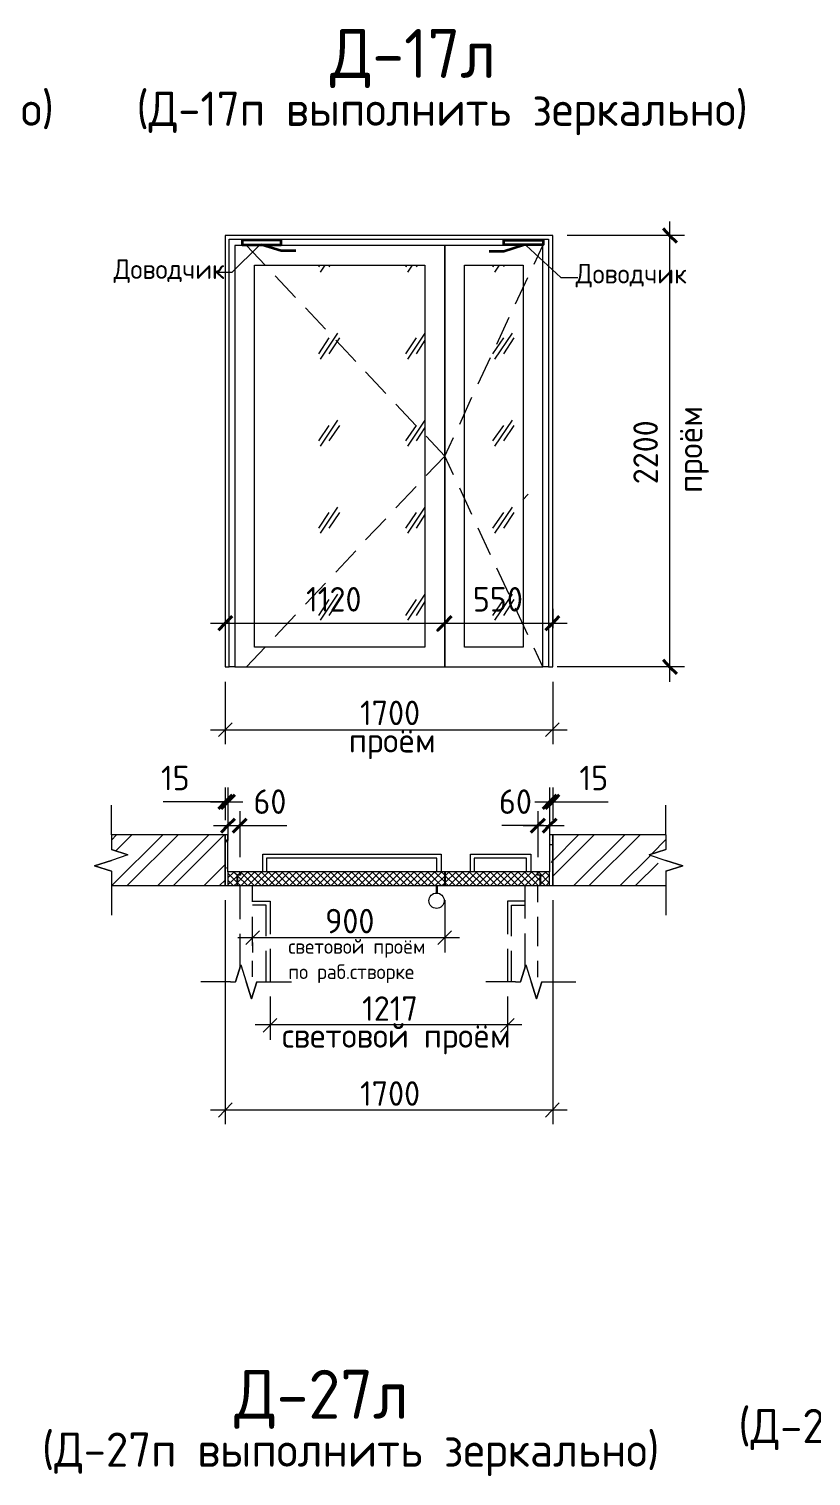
# Model space of a CAD drawing. Header units: millimetres. Extents: x -11345 to 411485, y -9810 to 73012.
# Drawn here: x -3484.9 to -3405.1, y 70207.1 to 70354.9 of the extents above; entities that cross this region are included whole.
import ezdxf

# ---------------------------------------------------------------- set-up
doc = ezdxf.new("R2010")
doc.units = ezdxf.units.MM
for name, color, linetype in [('PDF _0', 7, 'Continuous'), ('PDF _Аннотация', 7, 'Continuous'), ('PDF _Двери', 7, 'Continuous'), ('PDF _Линии', 7, 'Continuous'), ('PDF _Размеры', 7, 'Continuous'), ('PDF _Размеры-50', 7, 'Continuous'), ('PDF _Текст', 7, 'Continuous'), ('PDF _Узлы', 7, 'Continuous')]:
    doc.layers.add(name, color=color, linetype=linetype)
doc.styles.add('PDF GOST Common', font='GOST_Common.ttf')

msp = doc.modelspace()

# ---------------------------------------------------------------- linework, layer by layer
at = {"layer": 'PDF _0', "lineweight": 20}
for points in [[(-3464.19106, 70284.05196), (-3465.58805, 70282.65497)], [(-3432.18726, 70282.65497), (-3430.79027, 70284.05196)], [(-3461.39708, 70262.80076), (-3462.79407, 70261.40377)], [(-3443.19386, 70261.40377), (-3441.79687, 70262.80076)], [(-3459.61909, 70253.86848), (-3461.01608, 70252.47149)], [(-3436.80156, 70252.47149), (-3435.40457, 70253.86848)], [(-3464.19106, 70245.23253), (-3465.58805, 70243.79321)], [(-3432.18726, 70243.79321), (-3430.79027, 70245.23253)]]:
    msp.add_lwpolyline(points, dxfattribs=at)
at = {"layer": 'PDF _Аннотация', "lineweight": 9}
for points in [[(-3461.43941, 70332.77733), (-3464.2334, 70330.02568), (-3465.96905, 70330.02568)], [(-3434.17691, 70332.77733), (-3430.62093, 70329.51769), (-3428.88528, 70329.51769)], [(-3434.51558, 70306.82716), (-3433.96525, 70307.37749)]]:
    msp.add_lwpolyline(points, dxfattribs=at)
at = {"layer": 'PDF _Аннотация', "lineweight": 20}
for points in [[(-3476.50999, 70272.62203), (-3476.50999, 70275.62768)], [(-3419.91066, 70272.62203), (-3419.91066, 70275.62768)], [(-3474.81667, 70270.54771), (-3476.50999, 70271.09804), (-3474.81667, 70270.54771), (-3476.50999, 70269.99738), (-3478.24564, 70269.44705), (-3476.50999, 70268.89672), (-3478.24564, 70269.44705), (-3476.50999, 70269.99738)], [(-3421.60399, 70270.54771), (-3419.91066, 70271.09804), (-3421.60399, 70270.54771), (-3419.91066, 70269.99738), (-3418.17501, 70269.44705), (-3419.91066, 70268.89672), (-3418.17501, 70269.44705), (-3419.91066, 70269.99738)], [(-3476.50999, 70267.41506), (-3476.50999, 70264.40941)], [(-3419.91066, 70267.41506), (-3419.91066, 70264.40941)], [(-3463.30207, 70259.32945), (-3463.8524, 70257.59379), (-3463.30207, 70259.32945), (-3462.75174, 70257.59379), (-3462.20141, 70255.85813), (-3461.65108, 70257.59379), (-3462.20141, 70255.85813), (-3462.75174, 70257.59379)], [(-3434.21924, 70259.32945), (-3434.76957, 70257.59379), (-3434.21924, 70259.32945), (-3433.66891, 70257.59379), (-3433.11858, 70255.85813), (-3432.56825, 70257.59379), (-3433.11858, 70255.85813), (-3433.66891, 70257.59379)], [(-3464.3604, 70257.59379), (-3467.36604, 70257.59379)], [(-3461.14308, 70257.59379), (-3458.13743, 70257.59379)], [(-3435.27757, 70257.59379), (-3438.28322, 70257.59379)], [(-3432.10259, 70257.59379), (-3429.09694, 70257.59379)]]:
    msp.add_lwpolyline(points, dxfattribs=at)
at = {"layer": 'PDF _Двери', "lineweight": 9}
for points in [[(-3464.91073, 70289.76693), (-3464.48739, 70289.76693), (-3464.48739, 70333.41233), (-3431.89093, 70333.41233), (-3431.89093, 70289.76693), (-3431.46759, 70289.76693), (-3431.46759, 70333.79333), (-3464.91073, 70333.79333)], [(-3463.89473, 70332.77733), (-3463.89473, 70289.76693), (-3464.48739, 70289.76693), (-3464.48739, 70333.41233), (-3431.89093, 70333.41233), (-3431.89093, 70289.76693), (-3432.48359, 70289.76693), (-3432.48359, 70332.77733)], [(-3463.89473, 70332.77733), (-3463.89473, 70289.76693), (-3442.47419, 70289.76693), (-3442.47419, 70332.77733)], [(-3442.47419, 70332.77733), (-3442.47419, 70289.76693), (-3432.48359, 70289.76693), (-3432.48359, 70332.77733)]]:
    msp.add_lwpolyline(points, close=True, dxfattribs=at)
for points in [[(-3433.37258, 70330.87235), (-3432.48359, 70332.77733)], [(-3461.90508, 70308.73215), (-3461.90508, 70330.78768), (-3444.50618, 70330.78768), (-3444.50618, 70310.76413)], [(-3455.25878, 70330.78768), (-3455.38578, 70330.61835)], [(-3454.70845, 70330.78768), (-3455.21645, 70330.06802)], [(-3454.20046, 70330.78768), (-3454.32746, 70330.61835)], [(-3446.36884, 70330.78768), (-3446.49584, 70330.61835)], [(-3445.81851, 70330.78768), (-3446.28417, 70330.06802)], [(-3445.31051, 70330.78768), (-3445.39518, 70330.61835)], [(-3440.48454, 70308.73215), (-3440.48454, 70330.78768), (-3434.47324, 70330.78768), (-3434.47324, 70308.60515)], [(-3437.47889, 70330.78768), (-3437.60589, 70330.61835)], [(-3436.92856, 70330.78768), (-3437.39423, 70330.06802)], [(-3436.42056, 70330.78768), (-3436.50523, 70330.61835)], [(-3435.27757, 70326.80837), (-3434.00758, 70329.51769)], [(-3437.18256, 70322.70206), (-3435.91257, 70325.45371)], [(-3454.32746, 70323.33706), (-3455.38578, 70321.7284)], [(-3453.43846, 70323.84506), (-3455.21645, 70321.17807)], [(-3453.2268, 70323.33706), (-3454.32746, 70321.7284)], [(-3445.39518, 70323.33706), (-3446.49584, 70321.7284)], [(-3444.50618, 70323.84506), (-3446.28417, 70321.17807)], [(-3444.50618, 70323.12539), (-3445.39518, 70321.7284)], [(-3436.50523, 70323.33706), (-3437.60589, 70321.7284)], [(-3435.61624, 70323.84506), (-3437.39423, 70321.17807)], [(-3435.4469, 70323.33706), (-3436.50523, 70321.7284)], [(-3439.08755, 70318.63809), (-3437.81756, 70321.3474)], [(-3440.9502, 70314.53178), (-3439.72254, 70317.28343)], [(-3454.32746, 70314.40478), (-3455.38578, 70312.83846)], [(-3453.43846, 70314.95511), (-3455.21645, 70312.28813)], [(-3453.2268, 70314.40478), (-3454.32746, 70312.83846)], [(-3445.39518, 70314.40478), (-3446.49584, 70312.83846)], [(-3444.50618, 70314.95511), (-3446.28417, 70312.28813)], [(-3444.50618, 70314.19311), (-3445.39518, 70312.83846)], [(-3436.50523, 70314.40478), (-3437.60589, 70312.83846)], [(-3435.61624, 70314.95511), (-3437.39423, 70312.28813)], [(-3435.4469, 70314.40478), (-3436.50523, 70312.83846)], [(-3441.5852, 70309.36714), (-3442.47419, 70311.27213), (-3441.5852, 70313.17712)], [(-3444.50618, 70310.89113), (-3444.50618, 70291.75658), (-3461.90508, 70291.75658), (-3461.90508, 70308.77448)], [(-3434.47324, 70308.77448), (-3434.47324, 70291.75658), (-3440.48454, 70291.75658), (-3440.48454, 70308.77448)], [(-3439.72254, 70305.30317), (-3440.9502, 70308.01248)], [(-3454.32746, 70305.51483), (-3455.38578, 70303.90618)], [(-3453.43846, 70306.06516), (-3455.21645, 70303.39818)], [(-3453.2268, 70305.51483), (-3454.32746, 70303.90618)], [(-3445.39518, 70305.51483), (-3446.49584, 70303.90618)], [(-3444.50618, 70306.06516), (-3446.28417, 70303.39818)], [(-3444.50618, 70305.30317), (-3445.39518, 70303.90618)], [(-3436.50523, 70305.51483), (-3437.60589, 70303.90618)], [(-3435.61624, 70306.06516), (-3437.39423, 70303.39818)], [(-3435.4469, 70305.51483), (-3436.50523, 70303.90618)], [(-3437.81756, 70301.19686), (-3439.08755, 70303.90618)], [(-3435.91257, 70297.13288), (-3437.18256, 70299.8422)], [(-3454.32746, 70296.62489), (-3455.38578, 70295.01623)], [(-3453.43846, 70297.17522), (-3455.21645, 70294.50823)], [(-3453.2268, 70296.62489), (-3454.32746, 70295.01623)], [(-3445.39518, 70296.62489), (-3446.49584, 70295.01623)], [(-3444.50618, 70297.17522), (-3446.28417, 70294.50823)], [(-3444.50618, 70296.41322), (-3445.39518, 70295.01623)], [(-3436.50523, 70296.62489), (-3437.60589, 70295.01623)], [(-3435.61624, 70297.17522), (-3437.39423, 70294.50823)], [(-3435.4469, 70296.62489), (-3436.50523, 70295.01623)], [(-3434.00758, 70293.02658), (-3435.27757, 70295.73589)], [(-3432.48359, 70289.76693), (-3433.37258, 70291.67192)]]:
    msp.add_lwpolyline(points, dxfattribs=at)
at = {"layer": 'PDF _Линии', "lineweight": 35}
for points in [[(-3463.17507, 70333.32766), (-3463.17507, 70332.862), (-3459.19576, 70332.862), (-3459.19576, 70333.32766)], [(-3432.44126, 70333.32766), (-3432.44126, 70332.862), (-3436.4629, 70332.862), (-3436.4629, 70333.32766)]]:
    msp.add_lwpolyline(points, close=True, dxfattribs=at)
at = {"layer": 'PDF _Линии', "lineweight": 9}
for points in [[(-3462.70941, 70332.77733), (-3460.80442, 70330.78768)], [(-3459.78842, 70329.68702), (-3457.7141, 70327.4857)], [(-3456.69811, 70326.42737), (-3454.66612, 70324.22605)], [(-3453.60779, 70323.12539), (-3451.57581, 70320.92407)], [(-3450.55981, 70319.86575), (-3448.48549, 70317.66443)], [(-3447.4695, 70316.56377), (-3445.39518, 70314.36245)], [(-3444.37918, 70313.30412), (-3442.47419, 70311.27213), (-3444.37918, 70309.28248)], [(-3445.39518, 70308.18182), (-3447.4695, 70305.9805)], [(-3448.48549, 70304.87984), (-3450.55981, 70302.72085)], [(-3451.57581, 70301.62019), (-3453.60779, 70299.41887)], [(-3454.66612, 70298.31821), (-3456.69811, 70296.15922)], [(-3457.7141, 70295.05856), (-3459.78842, 70292.85724)], [(-3460.80442, 70291.75658), (-3462.70941, 70289.76693)], [(-3476.50999, 70267.41506), (-3464.91073, 70267.41506), (-3464.91073, 70272.62203), (-3476.50999, 70272.62203)], [(-3464.61439, 70268.81206), (-3464.61439, 70272.62203), (-3464.91073, 70272.62203), (-3464.91073, 70267.41506), (-3464.61439, 70267.41506)], [(-3431.80626, 70267.41506), (-3431.46759, 70267.41506), (-3431.46759, 70272.62203), (-3431.80626, 70272.62203), (-3431.80626, 70268.81206)], [(-3419.91066, 70272.62203), (-3431.46759, 70272.62203), (-3431.46759, 70267.41506), (-3419.91066, 70267.41506)]]:
    msp.add_lwpolyline(points, dxfattribs=at)
at = {"layer": 'PDF _Линии', "lineweight": 35}
for points in [[(-3457.67177, 70332.227), (-3459.19576, 70332.227), (-3461.18541, 70332.862)], [(-3437.94456, 70332.18467), (-3436.4629, 70332.18467), (-3434.43091, 70332.862)]]:
    msp.add_lwpolyline(points, dxfattribs=at)
at = {"layer": 'PDF _Линии', "lineweight": 20}
for points in [[(-3461.05842, 70268.81206), (-3461.05842, 70270.63238), (-3442.85519, 70270.63238), (-3442.85519, 70268.81206)], [(-3443.27852, 70268.81206), (-3443.27852, 70270.20905), (-3460.67742, 70270.20905), (-3460.67742, 70268.81206)], [(-3439.84954, 70268.81206), (-3439.84954, 70270.63238), (-3433.71125, 70270.63238), (-3433.71125, 70268.81206)], [(-3434.13458, 70268.81206), (-3434.13458, 70270.20905), (-3439.46855, 70270.20905), (-3439.46855, 70268.81206)], [(-3463.38673, 70267.41506), (-3463.38673, 70263.98608)], [(-3462.11674, 70265.76407), (-3462.11674, 70267.41506)], [(-3443.32086, 70266.61073), (-3443.32086, 70267.41506)], [(-3443.23619, 70266.61073), (-3443.23619, 70267.41506)], [(-3434.30391, 70267.41506), (-3434.30391, 70264.07075)], [(-3432.99159, 70265.72174), (-3432.99159, 70267.41506)], [(-3462.11674, 70265.84874), (-3460.29642, 70265.84874), (-3460.29642, 70262.46209)], [(-3460.71975, 70262.25043), (-3460.71975, 70265.42541), (-3462.11674, 70265.42541)], [(-3434.30391, 70265.84874), (-3436.0819, 70265.84874), (-3436.0819, 70262.46209)], [(-3435.65857, 70262.25043), (-3435.65857, 70265.42541), (-3434.30391, 70265.42541)], [(-3462.11674, 70261.27677), (-3462.11674, 70264.24008)], [(-3432.99159, 70261.23443), (-3432.99159, 70264.24008)], [(-3463.38673, 70262.50443), (-3463.38673, 70259.07545)], [(-3434.30391, 70262.54676), (-3434.30391, 70259.20245)], [(-3460.71975, 70257.59379), (-3460.71975, 70260.76877)], [(-3460.29642, 70260.98044), (-3460.29642, 70257.59379)], [(-3436.0819, 70260.98044), (-3436.0819, 70257.59379)], [(-3435.65857, 70257.59379), (-3435.65857, 70260.76877)], [(-3462.11674, 70258.10179), (-3462.11674, 70259.75278)], [(-3432.99159, 70258.05945), (-3432.99159, 70259.75278)]]:
    msp.add_lwpolyline(points, dxfattribs=at)
at = {"layer": 'PDF _Линии', "lineweight": 9}
for points in [[(-3463.68307, 70267.41506), (-3463.68307, 70268.51572), (-3463.38673, 70268.51572), (-3463.38673, 70268.81206), (-3464.61439, 70268.81206), (-3464.61439, 70267.41506)], [(-3442.47419, 70267.41506), (-3442.47419, 70268.81206), (-3463.3444, 70268.81206), (-3463.3444, 70268.47339), (-3463.64073, 70268.47339), (-3463.64073, 70267.41506)], [(-3442.43186, 70268.81206), (-3442.43186, 70267.41506), (-3432.73759, 70267.41506), (-3432.73759, 70268.47339), (-3433.03392, 70268.47339), (-3433.03392, 70268.81206)], [(-3432.69525, 70267.41506), (-3431.80626, 70267.41506), (-3431.80626, 70268.81206), (-3432.99159, 70268.81206), (-3432.99159, 70268.51572), (-3432.69525, 70268.51572)]]:
    msp.add_lwpolyline(points, close=True, dxfattribs=at)
at = {"layer": 'PDF _Линии', "lineweight": 20}
msp.add_circle((-3443.32219, 70265.87856), 0.78316, dxfattribs=at)
at = {"layer": 'PDF _Размеры', "lineweight": 20}
for points in [[(-3464.91073, 70288.24294), (-3464.91073, 70281.85064)], [(-3431.46759, 70288.24294), (-3431.46759, 70281.85064)], [(-3466.39238, 70283.3323), (-3429.98594, 70283.3323)], [(-3464.91073, 70265.93341), (-3464.91073, 70243.07354)], [(-3442.47419, 70265.93341), (-3442.47419, 70260.59944)], [(-3431.46759, 70265.93341), (-3431.46759, 70243.07354)], [(-3463.5984, 70262.12343), (-3440.99254, 70262.12343)], [(-3462.11674, 70261.61543), (-3462.11674, 70260.59944)], [(-3460.29642, 70256.11213), (-3460.29642, 70251.66716)], [(-3436.0819, 70256.11213), (-3436.0819, 70251.66716)], [(-3434.60024, 70253.19115), (-3461.82041, 70253.19115)], [(-3466.39238, 70244.51287), (-3429.98594, 70244.51287)]]:
    msp.add_lwpolyline(points, dxfattribs=at)
at = {"layer": 'PDF _Размеры-50', "lineweight": 20}
for points in [[(-3419.52967, 70335.23265), (-3419.52967, 70288.24294)], [(-3418.00568, 70333.79333), (-3419.52967, 70333.79333), (-3429.98594, 70333.79333)], [(-3464.91073, 70295.69356), (-3464.91073, 70294.2119), (-3464.91073, 70293.7039)], [(-3431.46759, 70295.69356), (-3431.46759, 70294.2119), (-3431.46759, 70293.7039)], [(-3466.39238, 70294.2119), (-3442.47419, 70294.2119), (-3429.98594, 70294.2119)], [(-3418.00568, 70289.76693), (-3419.52967, 70289.76693), (-3431.00193, 70289.76693)], [(-3464.91073, 70277.448), (-3464.91073, 70275.96635), (-3464.91073, 70274.10369)], [(-3464.61439, 70277.448), (-3464.61439, 70275.96635), (-3464.61439, 70274.10369), (-3464.61439, 70273.55336), (-3464.61439, 70272.02937)], [(-3431.80626, 70277.448), (-3431.80626, 70275.96635), (-3431.80626, 70274.10369), (-3431.80626, 70273.55336), (-3431.80626, 70272.02937)], [(-3431.46759, 70277.448), (-3431.46759, 70275.96635), (-3431.46759, 70274.10369)], [(-3464.74139, 70275.96635), (-3468.50904, 70275.96635), (-3471.21835, 70275.96635)], [(-3466.39238, 70275.96635), (-3463.0904, 70275.96635)], [(-3433.28792, 70275.96635), (-3429.98594, 70275.96635)], [(-3431.63693, 70275.96635), (-3428.46195, 70275.96635), (-3425.79496, 70275.96635)], [(-3463.38673, 70275.03502), (-3463.38673, 70273.55336), (-3463.38673, 70270.33605)], [(-3432.99159, 70275.03502), (-3432.99159, 70273.55336), (-3432.99159, 70270.33605)], [(-3466.09605, 70273.55336), (-3461.90508, 70273.55336)], [(-3463.9794, 70273.55336), (-3461.77808, 70273.55336), (-3458.6031, 70273.55336)], [(-3432.39892, 70273.55336), (-3433.54192, 70273.55336), (-3436.67456, 70273.55336)], [(-3434.47324, 70273.55336), (-3430.28227, 70273.55336)]]:
    msp.add_lwpolyline(points, dxfattribs=at)
at = {"layer": 'PDF _Размеры-50', "lineweight": 40}
for points in [[(-3420.207, 70334.51299), (-3419.52967, 70333.79333), (-3418.81, 70333.07367)], [(-3465.58805, 70293.49224), (-3464.91073, 70294.2119), (-3464.19106, 70294.93156)], [(-3432.18726, 70293.49224), (-3431.46759, 70294.2119), (-3430.79027, 70294.93156)], [(-3420.207, 70290.48659), (-3419.52967, 70289.76693), (-3418.81, 70289.04727)], [(-3465.58805, 70275.24668), (-3464.91073, 70275.96635), (-3464.19106, 70276.68601)], [(-3465.29172, 70275.24668), (-3464.61439, 70275.96635), (-3463.89473, 70276.68601)], [(-3432.48359, 70275.24668), (-3431.80626, 70275.96635), (-3431.0866, 70276.68601)], [(-3432.18726, 70275.24668), (-3431.46759, 70275.96635), (-3430.79027, 70276.68601)], [(-3465.29172, 70272.8337), (-3464.61439, 70273.55336), (-3463.89473, 70274.23069)], [(-3464.1064, 70272.8337), (-3463.38673, 70273.55336), (-3462.70941, 70274.23069)], [(-3433.71125, 70272.8337), (-3432.99159, 70273.55336), (-3432.27192, 70274.23069)], [(-3432.48359, 70272.8337), (-3431.80626, 70273.55336), (-3431.0866, 70274.23069)]]:
    msp.add_lwpolyline(points, dxfattribs=at)
msp.add_lwpolyline([(-3441.79687, 70294.93156), (-3442.47419, 70294.2119), (-3443.19386, 70293.49224), (-3442.47419, 70294.2119)], close=True, dxfattribs=at)
at = {"layer": 'PDF _Размеры-50', "lineweight": 20}
msp.add_lwpolyline([(-3442.47419, 70293.7039), (-3442.47419, 70294.2119), (-3442.47419, 70295.69356), (-3442.47419, 70294.2119)], close=True, dxfattribs=at)
at = {"layer": 'PDF _Узлы', "lineweight": 9}
for points in [[(-3476.50999, 70272.0717), (-3476.00199, 70272.62203)], [(-3476.46766, 70267.41506), (-3471.26069, 70272.62203)], [(-3476.04432, 70270.97104), (-3474.43567, 70272.62203)], [(-3474.90133, 70267.41506), (-3469.69436, 70272.62203)], [(-3471.76868, 70267.41506), (-3466.56172, 70272.62203)], [(-3470.16003, 70267.41506), (-3464.99539, 70272.62203)], [(-3431.46759, 70269.95505), (-3428.84294, 70272.62203)], [(-3431.46759, 70268.38872), (-3427.23429, 70272.62203)], [(-3429.30861, 70267.41506), (-3424.10164, 70272.62203)], [(-3427.74228, 70267.41506), (-3422.53532, 70272.62203)], [(-3464.65673, 70271.8177), (-3464.82606, 70272.11404)], [(-3431.80626, 70271.60604), (-3431.46759, 70271.60604)], [(-3431.46759, 70272.0717), (-3431.50993, 70271.98704)], [(-3421.34999, 70270.67471), (-3419.91066, 70272.11404)], [(-3431.46759, 70270.03971), (-3431.63693, 70269.74338)], [(-3424.5673, 70267.41506), (-3421.51932, 70270.46305)], [(-3423.00098, 70267.41506), (-3420.71499, 70269.70105)], [(-3467.02738, 70267.41506), (-3464.91073, 70269.57405)], [(-3464.78373, 70269.27772), (-3464.91073, 70269.06605)], [(-3464.61439, 70268.21939), (-3463.9794, 70268.81206)], [(-3463.68307, 70267.75373), (-3464.61439, 70268.68506)], [(-3464.61439, 70267.49973), (-3463.68307, 70268.38872)], [(-3463.68307, 70268.47339), (-3464.06406, 70268.81206)], [(-3463.64073, 70267.75373), (-3462.58241, 70268.81206)], [(-3462.62474, 70267.41506), (-3463.64073, 70268.43106), (-3463.64073, 70268.47339)], [(-3463.5984, 70268.51572), (-3463.38673, 70268.68506)], [(-3463.3444, 70268.72739), (-3463.25974, 70268.81206)], [(-3461.94741, 70267.41506), (-3463.3444, 70268.81206)], [(-3463.25974, 70267.41506), (-3461.86274, 70268.81206)], [(-3461.22775, 70267.41506), (-3462.62474, 70268.81206)], [(-3462.54007, 70267.41506), (-3461.14308, 70268.81206)], [(-3460.50809, 70267.41506), (-3461.90508, 70268.81206)], [(-3461.86274, 70267.41506), (-3460.46575, 70268.81206)], [(-3459.83076, 70267.41506), (-3461.22775, 70268.81206)], [(-3461.14308, 70267.41506), (-3459.74609, 70268.81206)], [(-3459.11109, 70267.41506), (-3460.50809, 70268.81206)], [(-3460.42342, 70267.41506), (-3459.02643, 70268.81206)], [(-3458.39143, 70267.41506), (-3459.78842, 70268.81206)], [(-3459.74609, 70267.41506), (-3458.3491, 70268.81206)], [(-3457.67177, 70267.41506), (-3459.11109, 70268.81206)], [(-3459.02643, 70267.41506), (-3457.62944, 70268.81206)], [(-3456.99444, 70267.41506), (-3458.39143, 70268.81206)], [(-3458.30677, 70267.41506), (-3456.90977, 70268.81206)], [(-3456.27478, 70267.41506), (-3457.67177, 70268.81206)], [(-3457.5871, 70267.41506), (-3456.19011, 70268.81206)], [(-3455.55512, 70267.41506), (-3456.95211, 70268.81206)], [(-3456.90977, 70267.41506), (-3455.51278, 70268.81206)], [(-3454.87779, 70267.41506), (-3456.27478, 70268.81206)], [(-3456.19011, 70267.41506), (-3454.79312, 70268.81206)], [(-3454.15812, 70267.41506), (-3455.55512, 70268.81206)], [(-3455.47045, 70267.41506), (-3454.07346, 70268.81206)], [(-3453.43846, 70267.41506), (-3454.83545, 70268.81206)], [(-3454.79312, 70267.41506), (-3453.39613, 70268.81206)], [(-3452.7188, 70267.41506), (-3454.15812, 70268.81206)], [(-3454.07346, 70267.41506), (-3452.67647, 70268.81206)], [(-3452.04147, 70267.41506), (-3453.43846, 70268.81206)], [(-3453.3538, 70267.41506), (-3451.9568, 70268.81206)], [(-3451.32181, 70267.41506), (-3452.7188, 70268.81206)], [(-3452.63413, 70267.41506), (-3451.23714, 70268.81206)], [(-3450.60215, 70267.41506), (-3451.99914, 70268.81206)], [(-3451.9568, 70267.41506), (-3450.55981, 70268.81206)], [(-3449.92482, 70267.41506), (-3451.32181, 70268.81206)], [(-3451.23714, 70267.41506), (-3449.84015, 70268.81206)], [(-3449.20515, 70267.41506), (-3450.60215, 70268.81206)], [(-3450.51748, 70267.41506), (-3449.12049, 70268.81206)], [(-3448.48549, 70267.41506), (-3449.88248, 70268.81206)], [(-3449.84015, 70267.41506), (-3448.44316, 70268.81206)], [(-3447.80816, 70267.41506), (-3449.20515, 70268.81206)], [(-3449.12049, 70267.41506), (-3447.7235, 70268.81206)], [(-3447.0885, 70267.41506), (-3448.48549, 70268.81206)], [(-3448.40083, 70267.41506), (-3447.00383, 70268.81206)], [(-3446.36884, 70267.41506), (-3447.76583, 70268.81206)], [(-3447.7235, 70267.41506), (-3446.28417, 70268.81206)], [(-3445.64918, 70267.41506), (-3447.04617, 70268.81206)], [(-3447.00383, 70267.41506), (-3445.60684, 70268.81206)], [(-3444.97185, 70267.41506), (-3446.36884, 70268.81206)], [(-3446.28417, 70267.41506), (-3444.88718, 70268.81206)], [(-3444.25218, 70267.41506), (-3445.64918, 70268.81206)], [(-3445.56451, 70267.41506), (-3444.16752, 70268.81206)], [(-3443.53252, 70267.41506), (-3444.92951, 70268.81206)], [(-3444.88718, 70267.41506), (-3443.49019, 70268.81206)], [(-3442.85519, 70267.41506), (-3444.25218, 70268.81206)], [(-3444.16752, 70267.41506), (-3442.77053, 70268.81206)], [(-3442.47419, 70267.79606), (-3443.53252, 70268.81206)], [(-3443.44786, 70267.41506), (-3442.47419, 70268.38872)], [(-3442.47419, 70268.47339), (-3442.81286, 70268.81206)], [(-3441.41587, 70267.41506), (-3442.43186, 70268.43106), (-3442.05086, 70268.81206)], [(-3442.43186, 70267.75373), (-3441.3312, 70268.81206)], [(-3440.69621, 70267.41506), (-3442.0932, 70268.81206)], [(-3442.05086, 70267.41506), (-3440.65387, 70268.81206)], [(-3440.01888, 70267.41506), (-3441.41587, 70268.81206)], [(-3441.3312, 70267.41506), (-3439.93421, 70268.81206)], [(-3439.29921, 70267.41506), (-3440.69621, 70268.81206)], [(-3440.61154, 70267.41506), (-3439.21455, 70268.81206)], [(-3438.57955, 70267.41506), (-3439.97654, 70268.81206)], [(-3439.93421, 70267.41506), (-3438.53722, 70268.81206)], [(-3437.90222, 70267.41506), (-3439.29921, 70268.81206)], [(-3439.21455, 70267.41506), (-3437.81756, 70268.81206)], [(-3437.18256, 70267.41506), (-3438.57955, 70268.81206)], [(-3438.49489, 70267.41506), (-3437.09789, 70268.81206)], [(-3436.4629, 70267.41506), (-3437.85989, 70268.81206)], [(-3437.81756, 70267.41506), (-3436.37823, 70268.81206)], [(-3435.74324, 70267.41506), (-3437.18256, 70268.81206)], [(-3437.09789, 70267.41506), (-3435.7009, 70268.81206)], [(-3435.06591, 70267.41506), (-3436.4629, 70268.81206)], [(-3436.37823, 70267.41506), (-3434.98124, 70268.81206)], [(-3434.34624, 70267.41506), (-3435.74324, 70268.81206)], [(-3435.65857, 70267.41506), (-3434.26158, 70268.81206)], [(-3433.62658, 70267.41506), (-3435.02357, 70268.81206)], [(-3434.98124, 70267.41506), (-3433.58425, 70268.81206)], [(-3432.94925, 70267.41506), (-3434.34624, 70268.81206)], [(-3434.26158, 70267.41506), (-3433.03392, 70268.64272)], [(-3432.73759, 70267.92306), (-3433.62658, 70268.81206)], [(-3433.54192, 70267.41506), (-3432.73759, 70268.26173)], [(-3432.99159, 70268.68506), (-3432.86459, 70268.81206)], [(-3431.80626, 70267.66906), (-3432.90692, 70268.81206)], [(-3432.69525, 70268.30406), (-3432.14492, 70268.81206)], [(-3432.69525, 70267.5844), (-3431.80626, 70268.47339)], [(-3431.80626, 70268.38872), (-3432.22959, 70268.81206)], [(-3465.46106, 70267.41506), (-3464.91073, 70267.96539)], [(-3464.06406, 70267.41506), (-3464.61439, 70267.96539)], [(-3463.9794, 70267.41506), (-3463.68307, 70267.7114)], [(-3463.3444, 70267.41506), (-3463.64073, 70267.7114)], [(-3442.77053, 70267.41506), (-3442.47419, 70267.66906)], [(-3442.13553, 70267.41506), (-3442.43186, 70267.7114)], [(-3432.86459, 70267.41506), (-3432.73759, 70267.54206)], [(-3432.22959, 70267.41506), (-3432.69525, 70267.88073)], [(-3432.14492, 70267.41506), (-3431.80626, 70267.79606)]]:
    msp.add_lwpolyline(points, dxfattribs=at)
at = {"layer": 'PDF _Узлы', "lineweight": 20}
for points in [[(-3476.50999, 70272.62203), (-3476.50999, 70271.09804)], [(-3419.91066, 70272.62203), (-3419.91066, 70271.09804)], [(-3476.50999, 70268.89672), (-3476.50999, 70267.41506)], [(-3419.91066, 70268.89672), (-3419.91066, 70267.41506)], [(-3464.3604, 70257.59379), (-3463.8524, 70257.59379)], [(-3461.65108, 70257.59379), (-3461.14308, 70257.59379)], [(-3435.27757, 70257.59379), (-3434.76957, 70257.59379)], [(-3432.56825, 70257.59379), (-3432.10259, 70257.59379)]]:
    msp.add_lwpolyline(points, dxfattribs=at)

# ---------------------------------------------------------------- texts
at = {"layer": 'PDF _Текст', "attachment_point": 4, "style": 'PDF GOST Common'}
for s, insert, char_height in [('Д-17л', (-3454.18108, 70351.87652), 5.000114), ('(Д-16п выполнить зеркально)', (-3544.86219, 70346.26872), 3.5000872), ('(Д-17п выполнить зеркально)', (-3473.9514, 70346.26872), 3.5000872), ('Доводчик', (-3476.27985, 70330.16236), 2.000938), ('Доводчик', (-3429.11886, 70329.69668), 2.000938), ('1120', (-3456.63648, 70296.65398), 2.50118), ('550', (-3439.6179, 70296.65398), 2.50118), ('1700', (-3451.13297, 70285.05424), 2.50118), ('проём', (-3452.276, 70281.92146), 2.50118), ('15', (-3471.45366, 70278.40769), 2.50118), ('15', (-3428.73786, 70278.40769), 2.50118), ('60', (-3462.013, 70275.99459), 2.50118), ('60', (-3436.95078, 70275.99459), 2.50118), ('900', (-3454.68907, 70263.80217), 2.50118), ('световой проём', (-3458.45689, 70261.00886), 1.5006932), ('по раб.створке', (-3458.45689, 70258.42643), 1.5006932), ('1217', (-3450.9213, 70254.86952), 2.50118), ('световой проём', (-3459.09189, 70251.77907), 2.5011798), ('1700', (-3451.13297, 70246.19089), 2.50118), ('Д-27л', (-3463.95388, 70214.96577), 5.000114), ('(Д-28п выполнить зеркально)', (-3412.51708, 70211.77106), 3.5000872), ('(Д-27п выполнить зеркально)', (-3483.5972, 70209.35797), 3.5000872)]:
    msp.add_mtext(s, dxfattribs=dict(at, insert=insert, char_height=char_height))
at = {"layer": 'PDF _Текст', "char_height": 2.50118, "attachment_point": 4, "rotation": 90, "style": 'PDF GOST Common'}
for s, insert in [('проём', (-3417.11494, 70307.51482)), ('2200', (-3421.98346, 70308.40386))]:
    msp.add_mtext(s, dxfattribs=dict(at, insert=insert))

doc.saveas('drawing.dxf')
